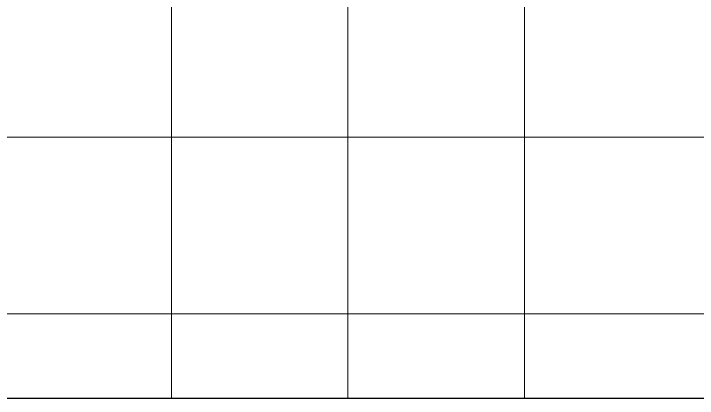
# Model space of a CAD drawing. Header units: feet. Extents: x 3381 to 683784, y 675186 to 4376258.
# Drawn here: x 678704.8 to 678898.4, y 4374699.7 to 4374808.8 of the extents above; entities that cross this region are included whole.
import ezdxf

# ---------------------------------------------------------------- set-up
doc = ezdxf.new("R2010")
doc.units = ezdxf.units.FT
doc.header["$MEASUREMENT"] = 0
doc.layers.add('km setka', color=170, linetype='CONTINUOUS', lineweight=15)
doc.layers.add('ramka', color=7, linetype='CONTINUOUS')

msp = doc.modelspace()

# ---------------------------------------------------------------- linework, layer by layer
at = {"layer": 'km setka', "flags": 128}
for points in [[(678749.461, 4375155.521), (678749.461, 4374699.736)], [(678799.461, 4375155.521), (678799.461, 4374699.736)], [(678849.461, 4375155.521), (678849.461, 4374699.736)], [(678599.655, 4374773.732), (679076.815, 4374773.732)], [(678599.655, 4374723.732), (678900.175, 4374723.732)]]:
    msp.add_lwpolyline(points, dxfattribs=at)
at = {"layer": 'ramka', "elevation": -54.041}
msp.add_lwpolyline([(678599.655, 4375155.521), (679076.815, 4375155.521), (679076.815, 4374699.736), (678599.655, 4374699.736)], close=True, dxfattribs=at)

doc.saveas('drawing.dxf')
